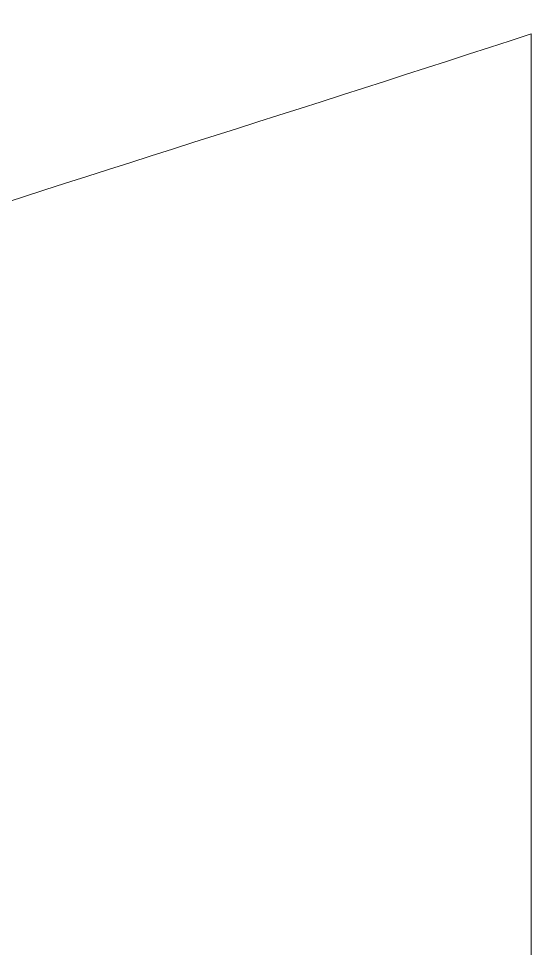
# Model space of a CAD drawing. Extents: x -728 to 2523, y -2539 to -44.
# Drawn here: x 410.58 to 417.04, y -1205.66 to -1194.13 of the extents above; entities that cross this region are included whole.
import ezdxf

# ---------------------------------------------------------------- set-up
doc = ezdxf.new("R2010")
doc.units = 0
doc.header["$MEASUREMENT"] = 0
doc.layers.add('Layer 1', color=7, linetype='Continuous', lineweight=0)

# ---------------------------------------------------------------- blocks, each defined once
blk = doc.blocks.new('Block_1')
at = {"layer": 'Layer 1'}
for points, knots in [([(409.045, -1093.44), (401.115, -1084.94), (390.635, -1080.63), (377.895, -1080.63), (365.325, -1080.63), (355.025, -1084.99), (347.275, -1093.6), (339.585, -1102.15), (335.685, -1115.02), (335.685, -1131.87), (335.685, -1131.87), (335.685, -1244.77), (335.685, -1244.77), (335.685, -1244.77), (164.325, -1244.77), (164.325, -1244.77), (164.325, -1244.77), (164.325, -1131.87), (164.325, -1131.87), (164.325, -1114.83), (160.315, -1101.9), (152.425, -1093.44), (144.495, -1084.94), (134.025, -1080.63), (121.285, -1080.63), (108.335, -1080.63), (97.935, -1085), (90.375, -1093.62), (82.875, -1102.16), (79.065, -1115.03), (79.065, -1131.87), (79.065, -1131.87), (79.065, -1447.85), (79.065, -1447.85), (79.065, -1464.69), (82.915, -1477.61), (90.505, -1486.24), (98.165, -1494.95), (108.515, -1499.37), (121.285, -1499.37), (133.845, -1499.37), (144.275, -1495.01), (152.295, -1486.42), (160.275, -1477.87), (164.325, -1464.89), (164.325, -1447.85), (164.325, -1447.85), (164.325, -1314.98), (164.325, -1314.98), (164.325, -1314.98), (335.685, -1314.98), (335.685, -1314.98), (335.685, -1314.98), (335.685, -1447.85), (335.685, -1447.85), (335.685, -1464.69), (339.535, -1477.61), (347.125, -1486.24), (354.775, -1494.95), (365.135, -1499.37), (377.895, -1499.37), (390.455, -1499.37), (400.885, -1495.01), (408.905, -1486.42), (416.885, -1477.87), (420.935, -1464.89), (420.935, -1447.85), (420.935, -1447.85), (420.935, -1131.87), (420.935, -1131.87), (420.935, -1114.83), (416.935, -1101.9), (409.045, -1093.44)], [0, 0, 0, 0, 1, 1, 1, 2, 2, 2, 3, 3, 3, 4, 4, 4, 5, 5, 5, 6, 6, 6, 7, 7, 7, 8, 8, 8, 9, 9, 9, 10, 10, 10, 11, 11, 11, 12, 12, 12, 13, 13, 13, 14, 14, 14, 15, 15, 15, 16, 16, 16, 17, 17, 17, 18, 18, 18, 19, 19, 19, 20, 20, 20, 21, 21, 21, 22, 22, 22, 23, 23, 23, 24, 24, 24, 24]), ([(339.685, -1198.121), (352.423, -1188.954), (367.334, -1183.018), (383.607, -1180.751), (387.13, -1180.26), (385.691, -1174.931), (382.218, -1175.415), (371.848, -1176.86), (362.028, -1179.804), (352.912, -1184.042), (362.089, -1172.978), (374.211, -1165.751), (388.413, -1162.697), (391.898, -1161.948), (390.485, -1156.617), (387.025, -1157.361), (383.595, -1158.098), (380.323, -1159.123), (377.144, -1160.31), (380.934, -1154.488), (386.05, -1150.149), (392.444, -1147.231), (394.668, -1146.216), (394.02, -1143.687), (392.373, -1142.657), (391.343, -1141.01), (388.815, -1140.363), (387.8, -1142.586), (384.881, -1148.981), (380.543, -1154.096), (374.72, -1157.886), (375.907, -1154.708), (376.932, -1151.435), (377.669, -1148.006), (378.414, -1144.546), (373.083, -1143.132), (372.333, -1146.617), (369.28, -1160.819), (362.052, -1172.941), (350.988, -1182.119), (355.227, -1173.002), (358.171, -1163.183), (359.615, -1152.812), (360.099, -1149.339), (354.771, -1147.901), (354.279, -1151.424), (352.251, -1165.984), (347.274, -1179.448), (339.685, -1191.247), (339.685, -1191.247), (339.685, -1168.826), (339.685, -1168.826), (340.418, -1167.002), (341.171, -1165.185), (341.958, -1163.38), (350.903, -1142.892), (380.679, -1116.503), (400.495, -1134.535), (418.528, -1154.352), (392.139, -1184.127), (371.651, -1193.072), (361.145, -1197.659), (350.255, -1201.165), (339.685, -1205.361), (339.685, -1205.361), (339.685, -1198.121), (339.685, -1198.121)], [0, 0, 0, 0, 1, 1, 1, 2, 2, 2, 3, 3, 3, 4, 4, 4, 5, 5, 5, 6, 6, 6, 7, 7, 7, 8, 8, 8, 9, 9, 9, 10, 10, 10, 11, 11, 11, 12, 12, 12, 13, 13, 13, 14, 14, 14, 15, 15, 15, 16, 16, 16, 17, 17, 17, 18, 18, 18, 19, 19, 19, 20, 20, 20, 21, 21, 21, 22, 22, 22, 22]), ([(416.935, -1180.218), (412.83, -1183.444), (409.034, -1187.105), (404.882, -1190.811), (394.771, -1199.834), (382.698, -1205.607), (370.975, -1212.168), (360.516, -1212.38), (349.927, -1213.099), (339.685, -1214.83), (339.685, -1214.83), (339.685, -1211.39), (339.685, -1211.39), (362.542, -1202.021), (387.256, -1196.243), (403.169, -1175.752), (406.232, -1171.807), (408.406, -1167.393), (409.737, -1162.818), (409.855, -1162.761), (409.972, -1162.711), (410.091, -1162.634), (412.259, -1161.221), (414.55, -1159.71), (416.935, -1158.23), (416.935, -1158.23), (416.935, -1180.218), (416.935, -1180.218)], [0, 0, 0, 0, 1, 1, 1, 2, 2, 2, 3, 3, 3, 4, 4, 4, 5, 5, 5, 6, 6, 6, 7, 7, 7, 8, 8, 8, 9, 9, 9, 9]), ([(416.935, -1206.698), (387.92, -1212.486), (369.538, -1237.398), (345.117, -1252.319), (355.951, -1241.861), (365.038, -1228.945), (373.03, -1215.729), (384.575, -1208.856), (395.61, -1201.287), (408.479, -1197.043), (411.363, -1196.092), (414.181, -1195.225), (416.935, -1194.32), (416.935, -1194.32), (416.935, -1206.698), (416.935, -1206.698)], [0, 0, 0, 0, 1, 1, 1, 2, 2, 2, 3, 3, 3, 4, 4, 4, 5, 5, 5, 5])]:
    blk.add_open_spline(points, degree=3, knots=knots, dxfattribs=at)

msp = doc.modelspace()

# ---------------------------------------------------------------- block references
at = {"layer": 'Layer 1'}
msp.add_blockref('Block_1', (0, 0), dxfattribs=at)

doc.saveas('drawing.dxf')
